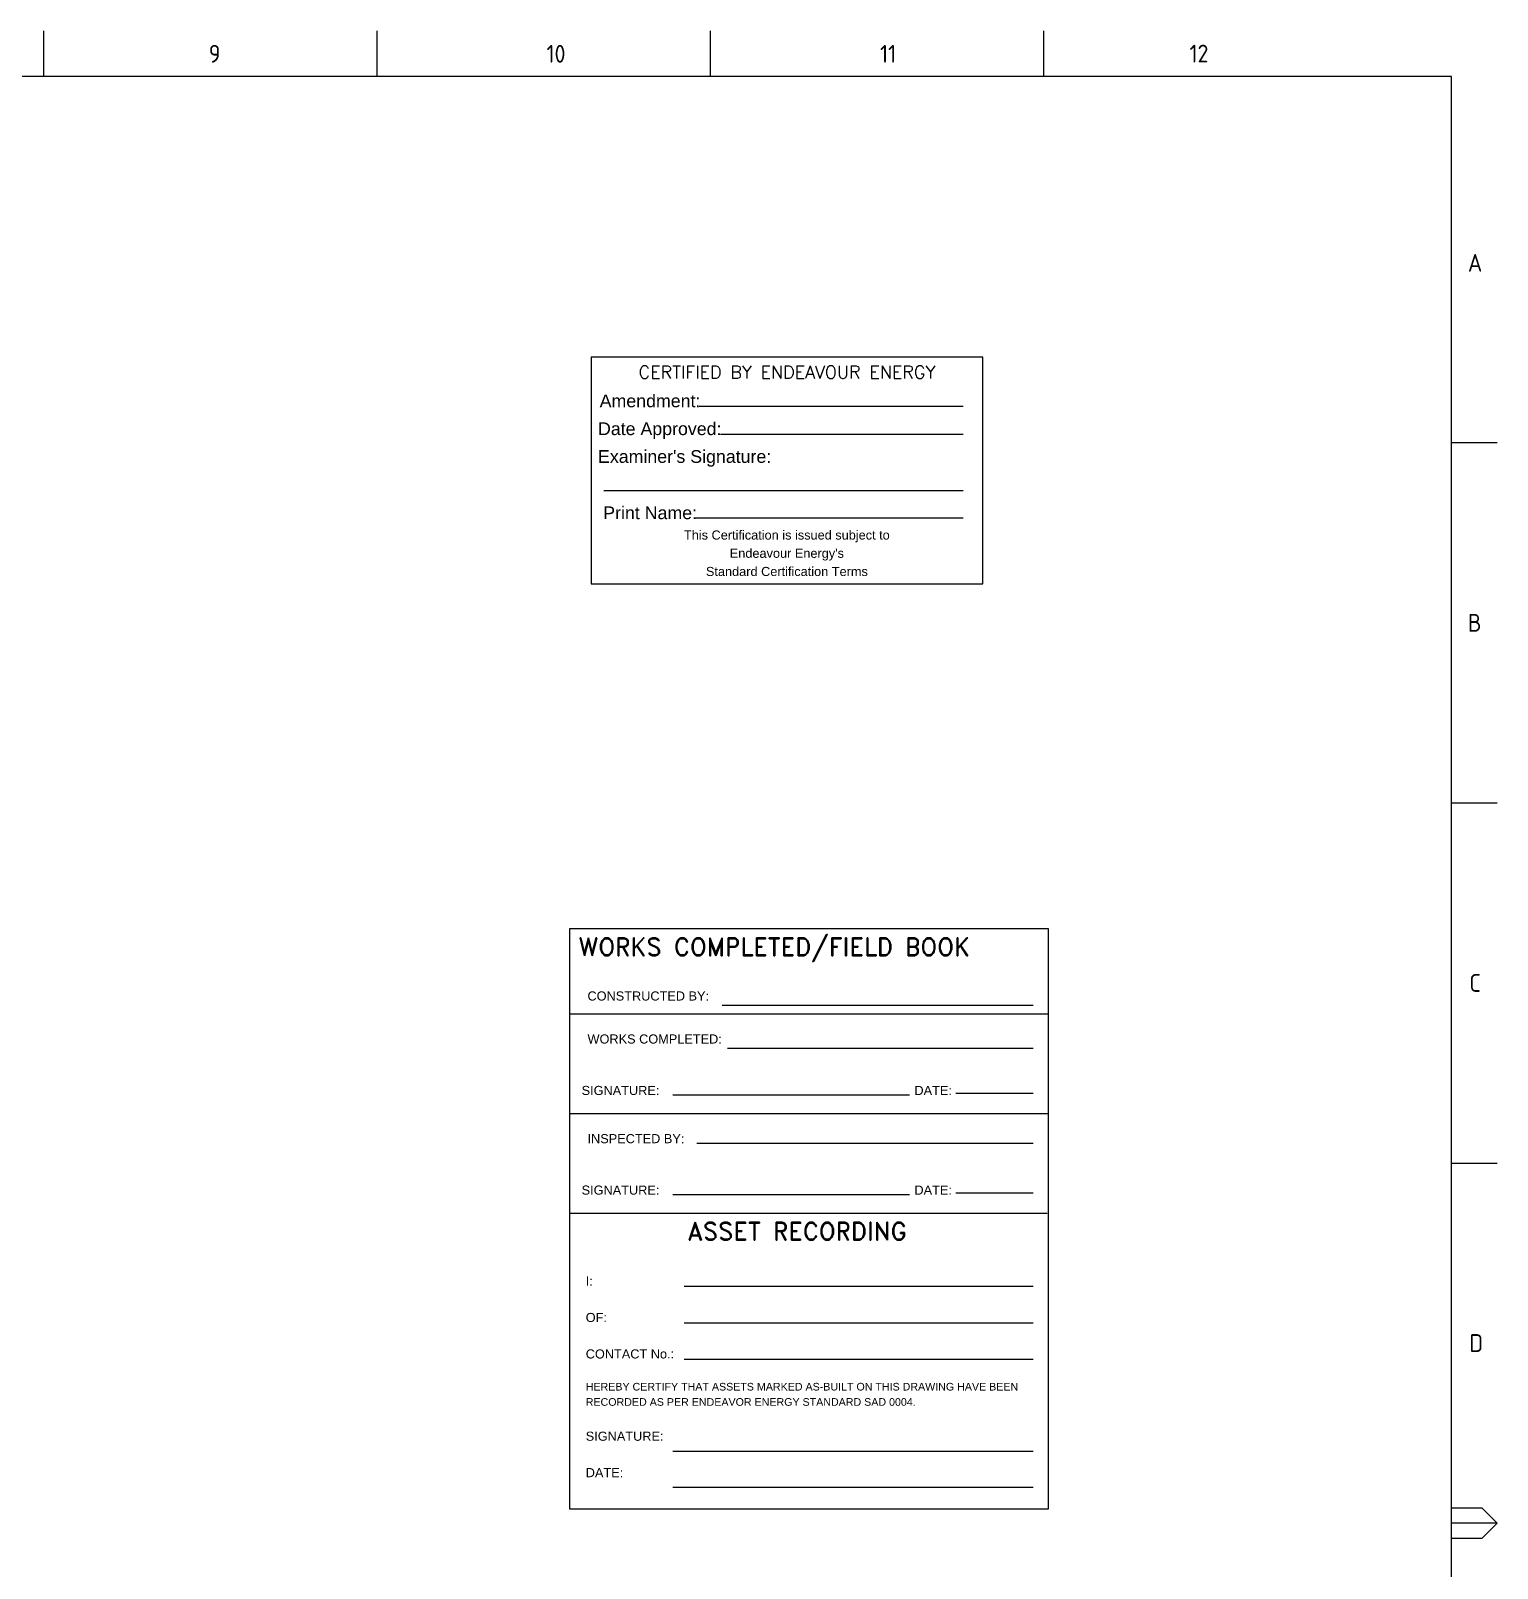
# Paper-space layout 'SHEET 3' of a CAD drawing. Header units: metres, sheet in millimetres. Extents: x -9 to 825, y -5 to 581.
# Drawn here: x 536.4 to 824.6, y 279 to 581.1 of the extents above; entities that cross this region are included whole.
import ezdxf
from ezdxf.enums import TextEntityAlignment as Align

# ---------------------------------------------------------------- set-up
doc = ezdxf.new("R2010")
doc.units = ezdxf.units.M
doc.layers.get('0').update_dxf_attribs({"color": 6})
doc.layers.add('_User Miscellaneous1', color=7, linetype='Continuous')
doc.styles.add('Elec', font='romand__.ttf')
doc.styles.add('iecISOCP', font='isocp.shx')
doc.styles.get("Standard").update_dxf_attribs({"font": 'arial.ttf'})

# ---------------------------------------------------------------- blocks, each defined once
blk = doc.blocks.new('NOTE_WORKS-COMPLETED')
at = {"color": 7, "linetype": 'Continuous', "lineweight": -3}
for p, q in [((30, -14.95), (91.13, -14.95)), ((31, -23.4), (91.13, -23.4)), ((20.3, -32.58), (66.83, -32.58)), ((75.92, -32.24), (91.13, -32.24)), ((25, -42.07), (91.13, -42.07)), ((20.3, -52.17), (66.83, -52.17)), ((75.92, -51.82), (91.13, -51.82)), ((22.5, -70.16), (91.13, -70.16)), ((22.5, -77.36), (91.13, -77.36)), ((22.5, -84.53), (91.13, -84.53)), ((20.3, -102.58), (91.13, -102.58)), ((20.3, -109.67), (91.13, -109.67))]:
    blk.add_line(p, q, dxfattribs=at)
at = {"lineweight": -3}
for p, q in [((94.11, -16.75), (0, -16.75)), ((94.11, -36.33), (0, -36.33)), ((93.87, -55.92), (0, -55.92))]:
    blk.add_line(p, q, dxfattribs=at)
blk.add_lwpolyline([(0, -113.95), (94.11, -113.95), (94.11, 0), (0, 0)], close=True, dxfattribs=at)
at = {"color": 7, "lineweight": -3, "style": 'Elec'}
blk.add_text('WORKS COMPLETED/FIELD BOOK', height=3.5, dxfattribs=at).set_placement((1.75, -3.5), align=Align.MIDDLE_LEFT)
at = {"color": 7, "lineweight": -3}
for s, p in [('CONSTRUCTED BY:', (3.51, -13.16)), ('WORKS COMPLETED:', (3.52, -21.61)), ('INSPECTED BY:', (3.52, -41.19))]:
    blk.add_text(s, height=1.79, dxfattribs=at).set_placement(p, align=Align.MIDDLE_LEFT)
for s, p in [('SIGNATURE:', (10, -31.72)), ('DATE:', (71.45, -31.72)), ('SIGNATURE:', (10, -51.3)), ('DATE:', (71.45, -51.3))]:
    blk.add_text(s, height=1.79, dxfattribs=at).set_placement(p, align=Align.MIDDLE_CENTER)
at = {"color": 7, "lineweight": -3, "style": 'Elec'}
blk.add_text('ASSET RECORDING', height=3.5, dxfattribs=at).set_placement((23.19, -57.63), align=Align.TOP_LEFT)
at = {"color": 7, "lineweight": -3, "insert": (3.17, -68.27), "char_height": 1.79, "width": 89.6105, "attachment_point": 1, "line_spacing_factor": 1.2}
blk.add_mtext('I:\\P\\POF:\\P\\PCONTACT No.:\\P{\\H0.83799x;\\PHEREBY CERTIFY THAT ASSETS MARKED AS-BUILT ON THIS DRAWING HAVE BEEN\\PRECORDED AS PER ENDEAVOR ENERGY STANDARD SAD 0004.}\\P\\PSIGNATURE:\\P\\PDATE:', dxfattribs=at)
blk = doc.blocks.new('NOTE_CERTIFIED-BY-IE')
at = {"color": 7, "linetype": 'Continuous', "lineweight": -3}
for p, q in [((21.25, 34.9), (73.15, 34.9)), ((25.46, 29.41), (73.15, 29.41)), ((2.51, 18.32), (73.15, 18.32)), ((20.45, 12.96), (73.15, 12.96))]:
    blk.add_line(p, q, dxfattribs=at)
blk.add_lwpolyline([(0, 0), (76.98, 0), (76.98, 44.52), (0, 44.52)], close=True)
at = {"color": 7, "lineweight": -3, "style": 'Elec'}
blk.add_text('CERTIFIED BY ENDEAVOUR ENERGY', height=2.52, dxfattribs=at).set_placement((38.51, 41.58), align=Align.MIDDLE_CENTER)
at = {"color": 7, "lineweight": -3}
for s, p in [('Amendment:', (1.7, 35.94)), ('Date Approved:', (1.37, 30.47)), ("Examiner's Signature:", (1.37, 25.01))]:
    blk.add_text(s, height=2.5, dxfattribs=at).set_placement(p, align=Align.MIDDLE_LEFT)
blk.add_text('Print Name:', height=2.5, dxfattribs=at).set_placement((2.4, 11.95), align=Align.BOTTOM_LEFT)
at = {"color": 7, "lineweight": -3, "insert": (38.49, 5.99), "char_height": 1.79, "attachment_point": 5, "line_spacing_factor": 1.2}
blk.add_mtext("This Certification is issued subject to \\PEndeavour Energy's \\PStandard Certification Terms", dxfattribs=at)
blk = doc.blocks.new('A1_FRAME_TITLE')
at = {"layer": '_User Miscellaneous1', "linetype": 'Continuous'}
for p, q in [((547.7, 574.39), (547.7, 583.39)), ((613.21, 574.39), (613.21, 583.39)), ((678.72, 574.39), (678.72, 583.39)), ((744.23, 574.39), (744.23, 583.39)), ((824.37, 5.97), (824.37, 574.39)), ((833.35, 502.43), (824.35, 502.43)), ((824.37, 431.68), (833.35, 431.68)), ((824.35, 360.93), (833.35, 360.93)), ((824.37, 293.18), (830.35, 293.18)), ((830.35, 293.18), (833.35, 290.18)), ((833.35, 290.18), (824.35, 290.18)), ((833.35, 290.18), (830.35, 287.18)), ((830.35, 287.18), (824.37, 287.18))]:
    blk.add_line(p, q, dxfattribs=at)
at = {"layer": '_User Miscellaneous1', "linetype": 'Continuous', "flags": 128}
blk.add_lwpolyline([(824.37, 574.39), (149.5, 574.39)], dxfattribs=at)
at = {"layer": '_User Miscellaneous1', "style": 'iecISOCP'}
for s, p in [('9', (580.11, 577.12)), ('10', (646.5, 577.12)), ('11', (712.06, 577.12)), ('12', (772.87, 577.16)), ('A', (827.58, 536.06)), ('B', (827.58, 465.31)), ('C', (827.87, 394.56)), ('D', (827.87, 323.81))]:
    blk.add_text(s, height=3.5, dxfattribs=at).set_placement(p)
at = {"layer": '_User Miscellaneous1', "style": 'iecISOCP', "flags": 8}
blk.add_attdef('VERSION_NO', text='', height=2.5, rotation=90, dxfattribs=at).set_placement((302.04, 43.81), align=Align.MIDDLE_CENTER)
at = {"layer": '_User Miscellaneous1', "style": 'iecISOCP'}
for tag, p in [('CAP_NO', (513.19, 43.46)), ('IE_NUM', (513.05, 37.81)), ('REF_No_1', (335.24, 32.31)), ('REF_1', (362.52, 32.31)), ('GEN_WO', (441.71, 31.76)), ('HV_SWITCH', (513.46, 32.16)), ('REF_No_2', (335.24, 26.31)), ('REF_2', (362.52, 26.31)), ('OH_WO', (441.71, 25.81)), ('UBD_REF', (513.05, 25.83)), ('REF_No_3', (335.24, 20.31)), ('REF_3', (362.52, 20.31)), ('UG_WO', (441.71, 20.05)), ('GIS_MAP_No', (513.05, 20.04)), ('REF_No_4', (335.24, 14.31)), ('REF_4', (362.52, 14.31)), ('SUB_WO', (441.71, 13.81)), ('HV_OP_DIAG', (513.33, 14.2)), ('LGA', (512.95, 7.78)), ('ExportID', (9.08, 2.39))]:
    blk.add_attdef(tag, p, '', height=2.5, dxfattribs=at)
at = {"layer": '_User Miscellaneous1'}
blk.add_attdef('DRAFT_NUM', (44.9, 23.46), '', height=2.5, rotation=90, dxfattribs=at)
at = {"layer": '_User Miscellaneous1', "style": 'iecISOCP'}
for tag, height, p in [('T1', 3.5, (684.37, 39.47)), ('T2', 3.5, (684.37, 34.35)), ('scale', 2.5, (567.76, 33.27)), ('T3', 3.5, (684.37, 28.92)), ('DRAWN', 2.5, (567.76, 24.93)), ('T4', 3.5, (684.37, 23.66)), ('T5', 3.5, (684.37, 18.23)), ('REV', 5, (820.05, 17.1)), ('DATE', 2.5, (567.76, 16.88)), ('T6', 3.5, (684.37, 12.97)), ('CHD', 2.5, (567.76, 8.37)), ('DESIGN', 2.5, (605.62, 9.15))]:
    blk.add_attdef(tag, text='', height=height, dxfattribs=at).set_placement(p, align=Align.CENTER)
blk.add_attdef('NUM', text='', height=7, dxfattribs=at).set_placement((783.16, 17), align=Align.MIDDLE_CENTER)
for tag, p in [('NS', (790.71, 8.12)), ('SHTS', (805.41, 8.12))]:
    blk.add_attdef(tag, text='', height=2.5, dxfattribs=at).set_placement(p, align=Align.MIDDLE)
at = {"layer": '_User Miscellaneous1', "style": 'iecISOCP', "flags": 1}
for tag, p in [('ProjectType', (14.17, -26.8)), ('ProjectNumber', (23.56, -26.82)), ('DrawingNumber', (35.51, -26.8)), ('ProjectDescription', (47.56, -26.83)), ('ExportDate', (60.28, -26.79)), ('ExportUserName', (69.15, -26.8)), ('DesignerCompanyName', (81.48, -26.79)), ('ExportAreaOfInterest', (97.1, -26.81)), ('GIS_SUCCESS', (112, -26.78)), ('CAD_SUCCESS', (121.79, -26.78)), ('DEPOTCODE', (132.11, -26.88)), ('ExportCategories', (140.08, -26.8)), ('Comments', (154.38, -26.88))]:
    blk.add_attdef(tag, p, '', height=1, dxfattribs=at)

psp = doc.layouts.new('SHEET 3')

# ---------------------------------------------------------------- block references
at = {"layer": '_User Miscellaneous1'}
for name, p in [('A1_FRAME_TITLE', (-8.744, -2.316)), ('NOTE_CERTIFIED-BY-IE', (646.5, 472.418)), ('NOTE_WORKS-COMPLETED', (642.292, 404.597))]:
    psp.add_blockref(name, p, dxfattribs=at)

doc.saveas('drawing.dxf')
